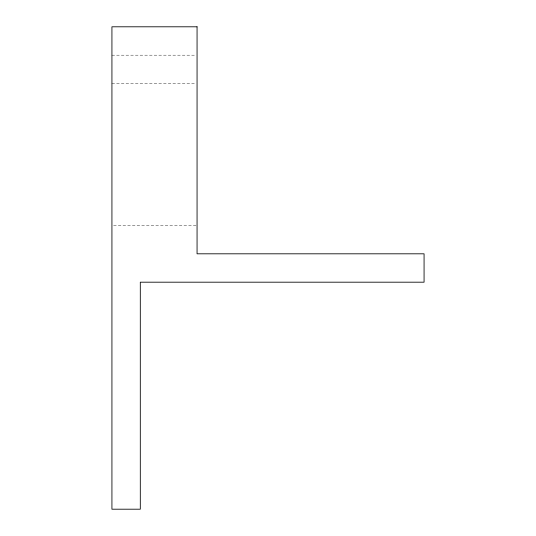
<?xml version="1.0" encoding="UTF-8"?>
<svg xmlns="http://www.w3.org/2000/svg" width="536" height="536" viewBox="0 0 536 536"><rect width="100%" height="100%" fill="white"/><g stroke="black" fill="none" stroke-linecap="round" stroke-linejoin="round"><path stroke-width="0.4" stroke-dasharray="2.68 2.01" d="M111.93 55.175L196.223 55.175M111.93 83.556L196.223 83.556M113.599 225.435L196.223 225.435"/><path stroke-width="0.8" d="M197.06 26.8L111.93 26.8L111.93 509.2L140.305 509.2L140.305 282.191L424.07 282.191L424.07 253.809L197.06 253.809L197.06 26.8"/></g></svg>
